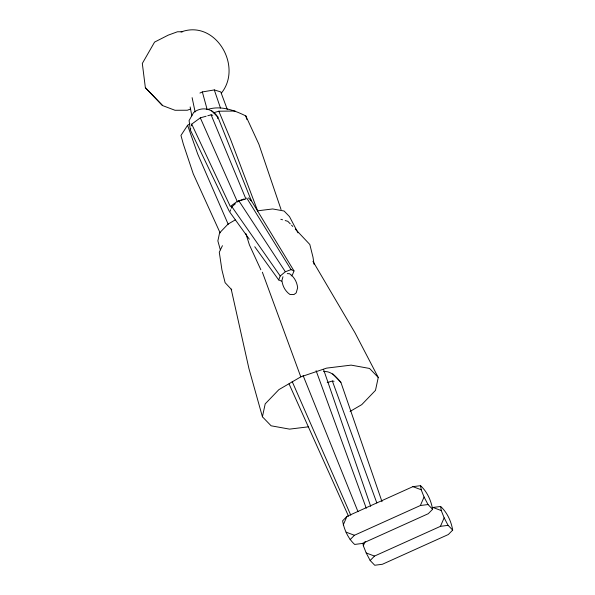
<?xml version="1.0" encoding="UTF-8"?>
<svg xmlns="http://www.w3.org/2000/svg" width="595" height="595" viewBox="0 0 595 595"><rect width="100%" height="100%" fill="white"/><g stroke="black" fill="none" stroke-linecap="round" stroke-linejoin="round"><path stroke-width="0.89" d="M308.649 426.794L289.557 429.129L271.112 425.797L262.417 416.783L265.192 403.879L278.891 389.628L300.795 376.873L326.573 368.127L351.117 365.122L369.562 368.454L378.256 377.468L375.482 390.372L361.782 404.615L350.046 411.45M190.742 128.327L190.355 130L229.209 211.188M191.322 125.813L191.716 124.139L200.314 117.855L206.13 116.226M217.398 118.502L217.785 116.828L251.276 200.589M282.96 276.727L281.933 280.476C282.521 286.091 285.303 291.305 289.996 294.503L293.93 294.57L296.206 292.866L297.641 287.772C297.061 282.156 294.28 276.943 289.579 273.737L287.266 273.626M230.652 209.752L229.744 212.051L249.312 239.197M231.254 208.228L231.857 206.696L235.375 203.78M281.621 281.19L278.676 279.91L280.223 275.998L285.347 271.744L291.059 269.639L294.004 270.918L292.465 274.83L291.178 275.894M343.248 524.909L346.945 516.401L412.9 486.651L420.553 485.669C427.165 491.723 431.122 500.544 432.602 509.283L428.266 513.708L362.318 543.458L354.657 544.44C348.053 538.386 344.096 529.565 342.616 520.826L346.945 516.401M452.683 530.093L448.109 525.355L444.145 517.821L441.274 510.57L432.974 507.468L440.635 506.486C447.247 512.533 451.203 521.354 452.683 530.093L448.347 534.518L382.399 564.268L374.738 565.25L370.164 560.512L366.208 552.978L363.329 545.719L365.181 541.465M350.083 539.695L354.419 535.269L420.368 505.519L424.064 497.011L421.193 489.752L420.553 485.669M370.164 560.512L374.5 556.08L440.449 526.337L444.145 517.821M222.433 245.683L219.287 252.213L221.935 269.981L225.111 282.685L231.73 289.772M221.481 92.984C242.968 66.186 215.383 19.159 181.081 31.981M189.902 123.819L187.596 125.3L180.962 135.444L183.342 144.139L193.271 173.874L220.15 232.957M237.479 202.032L238.885 200.865L244.106 198.938M207.789 115.757L211.113 114.828L245.913 198.983L237.226 201.422L230.31 206.472L191.716 124.139M235.211 219.934L228.041 224.114L219.57 232.92L217.859 240.901L220.329 249.818M199.942 93.051L202.352 91.942L214.297 89.934L220.767 91.927L227.253 109.346M190.683 109.004L187.321 110.231L174.997 110.276L162.554 105.568L145.366 87.703L142.317 63.457L154.574 42.096L168.192 35.157L177.451 31.773L182.732 31.758M207.12 109.636C220.031 105.122 234.147 110.142 245.839 115.943L258.899 144.273L281.063 209.552M213.627 112.775L218.841 111.206L235.092 111.027M327.228 382.563L332.367 381.031L334.063 381.283M420.368 505.519L428.028 504.545L432.602 509.283M440.449 526.337L448.109 525.355M257.531 210.816L272.703 208.957L284.105 211.017L289.482 216.587L298.013 232.853M323.576 371.607C331.289 370.685 336.235 377.237 340.868 382.273L382.005 501.689M280.81 219.28L282.566 219.786M285.191 220.544L287.816 221.31L290.3 223.876M211.113 114.828L212.779 115.326M211.396 110.477L217.859 117.193C212.742 108.424 201.616 106.111 193.62 112.552L189.091 120.547L190.281 129.636M412.9 486.651L421.193 489.752M346.126 532.168L354.419 535.269M366.208 552.978L374.5 556.08M291.535 225.163L292.777 226.45M295.261 229.023L309.817 244.478L312.992 257.181L314.048 264.284M145.366 87.703L162.554 105.568M248.45 197.89L251.335 200.887M332.724 373.801L340.868 382.273M254.749 246.732L278.676 279.91M231.857 206.696L280.223 275.998M238.885 200.865L285.347 271.744M246.717 197.979L291.059 269.639M250.748 199.727L294.004 270.918M312.94 261.324L354.94 332.694L378.256 377.468M424.064 497.011L428.028 504.545M260.848 269.766L249.394 244.85L245.817 233.433M289.051 383.894L348.573 516.319M200.314 117.855L237.226 201.422M292.175 381.529L350.782 515.203M228.235 224.375L197.733 154.098L187.596 125.3M218.841 111.206L230.548 139.297L257.724 211.076M303.093 375.505L357.989 511.67M300.795 376.873L262.365 272.198M332.367 381.031L376.821 502.931M316.094 370.67L366.267 508.242M323.509 369.361L370.692 506.345M214.297 89.934L220.47 108.03M262.417 416.783L248.955 368.662L231.187 289.066M245.839 115.943L246.791 119.424M202.352 91.942L207.105 109.361M192.111 97.662L195.13 111.957M190.147 106.921L191.85 115.824M440.635 506.486L441.274 510.57M362.95 543.272L363.329 545.719"/></g></svg>
